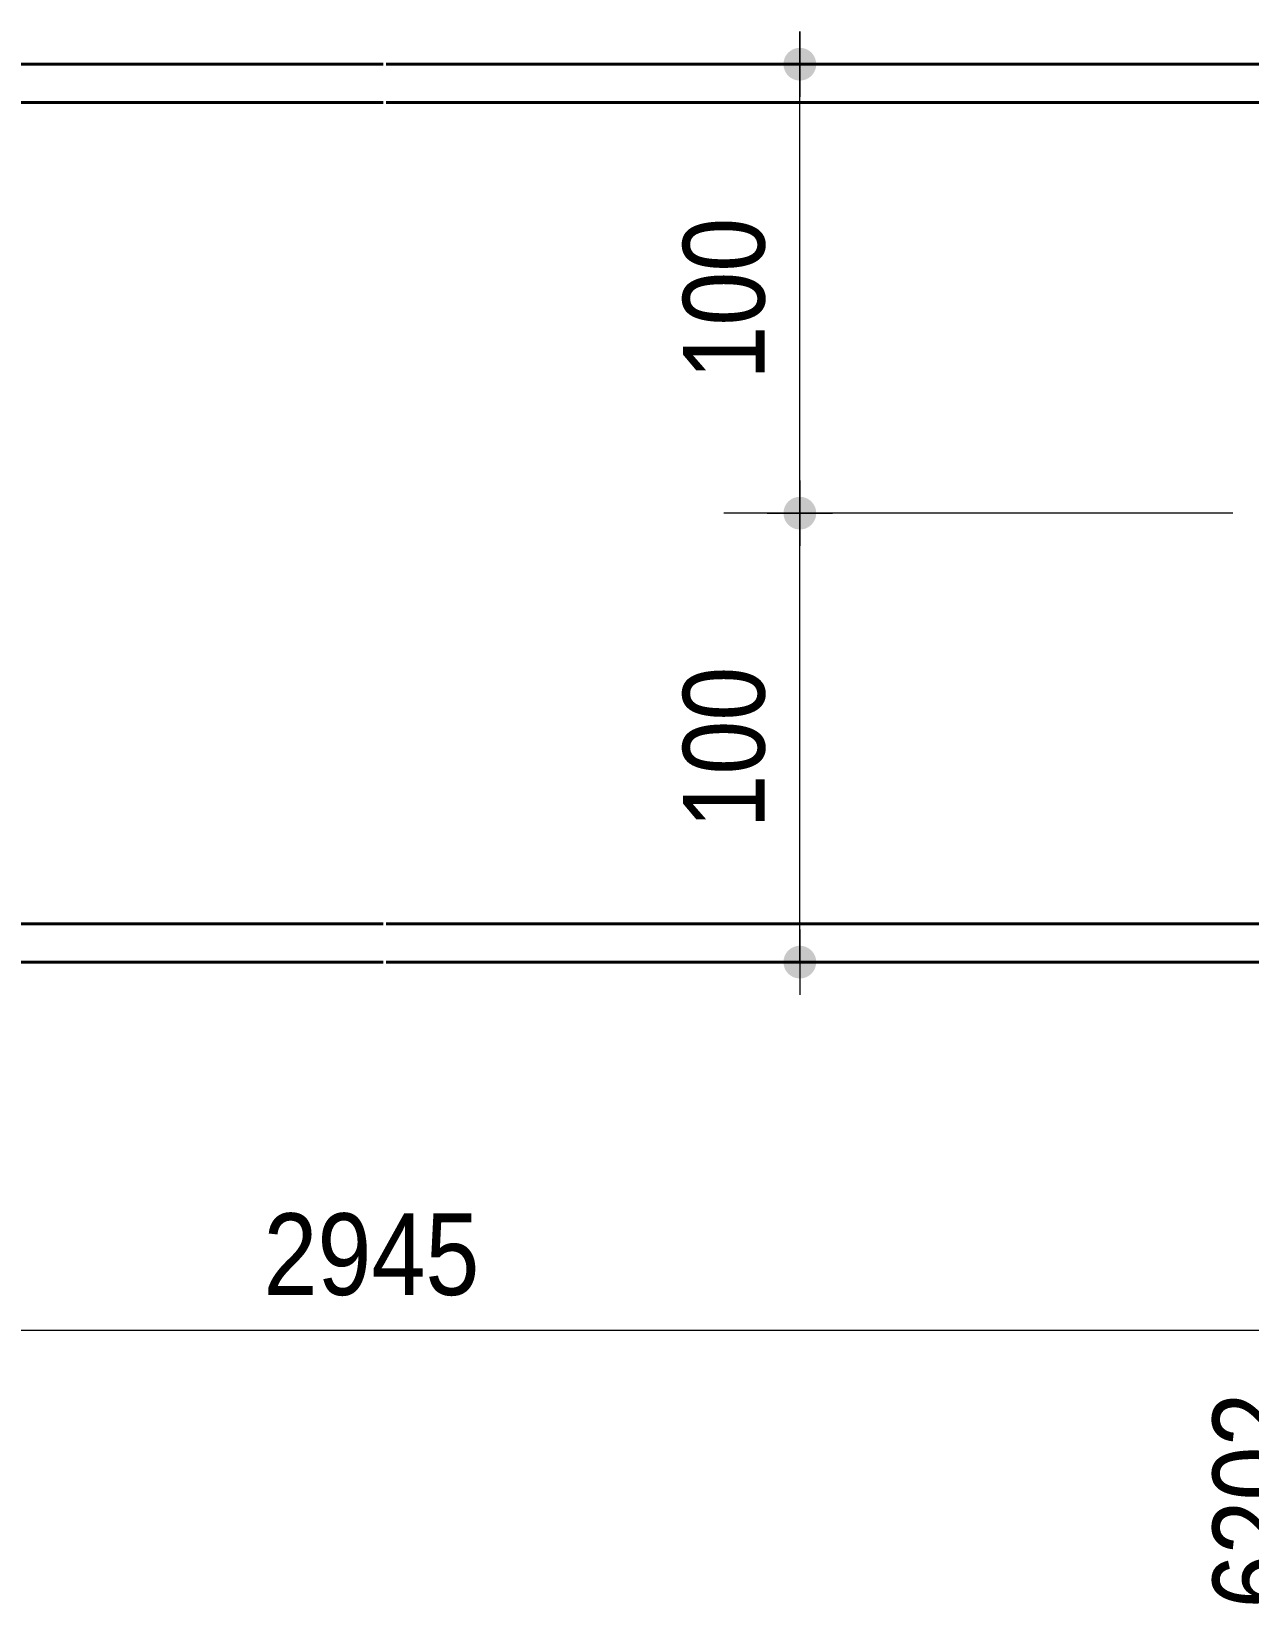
# Model space of a CAD drawing. Header units: millimetres. Extents: x 2 to 287, y 5 to 195.
# Drawn here: x 163.2 to 201.9, y 83.4 to 133.6 of the extents above; entities that cross this region are included whole.
import ezdxf

# ---------------------------------------------------------------- set-up
doc = ezdxf.new("R2010")
doc.units = ezdxf.units.MM
doc.linetypes.add('CACHE2', pattern=[1.190625, 0.79375, -0.396875])
for name, color, linetype, lineweight in [('Cache', 7, 'Continuous', 0), ('Cotation', 7, 'Continuous', 0), ('Piece', 2, 'Continuous', 0)]:
    doc.layers.add(name, color=color, linetype=linetype, lineweight=lineweight)
doc.styles.add('ARIAL', font='ARIAL.TTF')

# ---------------------------------------------------------------- blocks, each defined once
blk = doc.blocks.new('*A6')
at = {"layer": 'Cache', "color": 7, "linetype": 'CACHE2', "lineweight": 20}
for p, q in [((105.929092, 132.540821), (174.357663, 132.540821)), ((174.457663, 132.540821), (220.10047, 132.540821))]:
    blk.add_line(p, q, dxfattribs=at)
at = {"layer": 'Piece', "color": 2, "linetype": 'Continuous', "lineweight": 40}
for p, q in [((105.929092, 132.540864), (174.357663, 132.540858)), ((174.457663, 132.540827), (220.10047, 132.540823)), ((105.929092, 131.326536), (174.357663, 131.326536)), ((174.457663, 131.326536), (220.10047, 131.326536)), ((105.929092, 105.183679), (174.357663, 105.183679)), ((174.457663, 105.183679), (238.671452, 105.183679)), ((174.357663, 103.969393), (105.929092, 103.969393)), ((238.671452, 103.969393), (174.457663, 103.969393))]:
    blk.add_line(p, q, dxfattribs=at)
blk = doc.blocks.new('*A12')
at = {"layer": 'Cotation'}
for points in [[(187.589, 117.735), (187.563, 117.737), (187.538, 117.74), (187.513, 117.745), (187.488, 117.75), (187.463, 117.757), (187.439, 117.765), (187.415, 117.774), (187.392, 117.784), (187.369, 117.796), (187.347, 117.809), (187.325, 117.822), (187.305, 117.837), (187.284, 117.853), (187.265, 117.869), (187.247, 117.887), (187.229, 117.905), (187.212, 117.925), (187.197, 117.945), (187.182, 117.966), (187.168, 117.987), (187.156, 118.009), (187.144, 118.032), (187.134, 118.056), (187.125, 118.079), (187.117, 118.104), (187.11, 118.128), (187.104, 118.153), (187.1, 118.178), (187.097, 118.204), (187.095, 118.229), (187.094, 118.255), (187.095, 118.28), (187.097, 118.306), (187.1, 118.331), (187.104, 118.356), (187.11, 118.381), (187.117, 118.406), (187.125, 118.43), (187.134, 118.454), (187.144, 118.477), (187.156, 118.5), (187.168, 118.522), (187.182, 118.543), (187.197, 118.564), (187.212, 118.584), (187.229, 118.604), (187.247, 118.622), (187.265, 118.64), (187.284, 118.657), (187.305, 118.672), (187.325, 118.687), (187.347, 118.701), (187.369, 118.713), (187.392, 118.725), (187.415, 118.735), (187.439, 118.744), (187.463, 118.752), (187.488, 118.759), (187.513, 118.765), (187.538, 118.769), (187.563, 118.772), (187.589, 118.774), (187.614, 118.775), (187.64, 118.774), (187.665, 118.772), (187.691, 118.769), (187.716, 118.765), (187.741, 118.759), (187.765, 118.752), (187.789, 118.744), (187.813, 118.735), (187.837, 118.725), (187.859, 118.713), (187.882, 118.701), (187.903, 118.687), (187.924, 118.672), (187.944, 118.657), (187.964, 118.64), (187.982, 118.622), (188, 118.604), (188.016, 118.584), (188.032, 118.564), (188.047, 118.543), (188.06, 118.522), (188.073, 118.5), (188.084, 118.477), (188.095, 118.454), (188.104, 118.43), (188.112, 118.406), (188.119, 118.381), (188.124, 118.356), (188.129, 118.331), (188.132, 118.306), (188.134, 118.28), (188.134, 118.255), (188.134, 118.229), (188.132, 118.204), (188.129, 118.178), (188.124, 118.153), (188.119, 118.128), (188.112, 118.104), (188.104, 118.079), (188.095, 118.056), (188.084, 118.032), (188.073, 118.009), (188.06, 117.987), (188.047, 117.966), (188.032, 117.945), (188.016, 117.925), (188, 117.905), (187.982, 117.887), (187.964, 117.869), (187.944, 117.853), (187.924, 117.837), (187.903, 117.822), (187.882, 117.809), (187.859, 117.796), (187.837, 117.784), (187.813, 117.774), (187.789, 117.765), (187.765, 117.757), (187.741, 117.75), (187.716, 117.745), (187.691, 117.74), (187.665, 117.737), (187.64, 117.735), (187.614, 117.735)], [(187.589, 103.45), (187.563, 103.452), (187.538, 103.455), (187.513, 103.459), (187.488, 103.465), (187.463, 103.472), (187.439, 103.48), (187.415, 103.489), (187.392, 103.499), (187.369, 103.511), (187.347, 103.523), (187.325, 103.537), (187.305, 103.552), (187.284, 103.567), (187.265, 103.584), (187.247, 103.602), (187.229, 103.62), (187.212, 103.64), (187.197, 103.66), (187.182, 103.68), (187.168, 103.702), (187.156, 103.724), (187.144, 103.747), (187.134, 103.77), (187.125, 103.794), (187.117, 103.818), (187.11, 103.843), (187.104, 103.868), (187.1, 103.893), (187.097, 103.918), (187.095, 103.944), (187.094, 103.969), (187.095, 103.995), (187.097, 104.02), (187.1, 104.046), (187.104, 104.071), (187.11, 104.096), (187.117, 104.12), (187.125, 104.145), (187.134, 104.168), (187.144, 104.192), (187.156, 104.215), (187.168, 104.237), (187.182, 104.258), (187.197, 104.279), (187.212, 104.299), (187.229, 104.319), (187.247, 104.337), (187.265, 104.355), (187.284, 104.371), (187.305, 104.387), (187.325, 104.402), (187.347, 104.415), (187.369, 104.428), (187.392, 104.439), (187.415, 104.45), (187.439, 104.459), (187.463, 104.467), (187.488, 104.474), (187.513, 104.479), (187.538, 104.484), (187.563, 104.487), (187.589, 104.489), (187.614, 104.489), (187.64, 104.489), (187.665, 104.487), (187.691, 104.484), (187.716, 104.479), (187.741, 104.474), (187.765, 104.467), (187.789, 104.459), (187.813, 104.45), (187.837, 104.439), (187.859, 104.428), (187.882, 104.415), (187.903, 104.402), (187.924, 104.387), (187.944, 104.371), (187.964, 104.355), (187.982, 104.337), (188, 104.319), (188.016, 104.299), (188.032, 104.279), (188.047, 104.258), (188.06, 104.237), (188.073, 104.215), (188.084, 104.192), (188.095, 104.168), (188.104, 104.145), (188.112, 104.12), (188.119, 104.096), (188.124, 104.071), (188.129, 104.046), (188.132, 104.02), (188.134, 103.995), (188.134, 103.969), (188.134, 103.944), (188.132, 103.918), (188.129, 103.893), (188.124, 103.868), (188.119, 103.843), (188.112, 103.818), (188.104, 103.794), (188.095, 103.77), (188.084, 103.747), (188.073, 103.724), (188.06, 103.702), (188.047, 103.68), (188.032, 103.66), (188.016, 103.64), (188, 103.62), (187.982, 103.602), (187.964, 103.584), (187.944, 103.567), (187.924, 103.552), (187.903, 103.537), (187.882, 103.523), (187.859, 103.511), (187.837, 103.499), (187.813, 103.489), (187.789, 103.48), (187.765, 103.472), (187.741, 103.465), (187.716, 103.459), (187.691, 103.455), (187.665, 103.452), (187.64, 103.45), (187.614, 103.449)]]:
    blk.add_hatch(color=256, dxfattribs=at).paths.add_polyline_path(points, flags=17)
at = {"layer": 'Cotation', "linetype": 'Continuous', "lineweight": 0}
for p, q in [((187.614, 119.295), (187.614, 117.215)), ((187.614, 118.255), (187.614, 119.295)), ((201.386, 118.255), (185.194, 118.255)), ((186.574, 118.255), (188.654, 118.255)), ((187.614, 103.969), (187.614, 118.255)), ((187.614, 105.009), (187.614, 102.929)), ((200.223, 103.969), (185.194, 103.969)), ((186.574, 103.969), (188.654, 103.969)), ((187.614, 103.969), (187.614, 102.929))]:
    blk.add_line(p, q, dxfattribs=at)
at = {"layer": 'Cotation'}
for p in [(187.614, 118.255), (187.614, 103.969)]:
    blk.add_point(p, dxfattribs=at)
at = {"layer": 'Cotation', "style": 'ARIAL', "width": 0.85}
blk.add_text('100', height=2.6, rotation=90.0002, dxfattribs=at).set_placement((186.494, 108.219))
blk = doc.blocks.new('*A13')
at = {"layer": 'Cotation'}
for points in [[(187.589, 132.021), (187.563, 132.023), (187.538, 132.026), (187.513, 132.031), (187.488, 132.036), (187.463, 132.043), (187.439, 132.051), (187.415, 132.06), (187.392, 132.071), (187.369, 132.082), (187.347, 132.095), (187.325, 132.108), (187.305, 132.123), (187.284, 132.139), (187.265, 132.156), (187.247, 132.173), (187.229, 132.192), (187.212, 132.211), (187.197, 132.231), (187.182, 132.252), (187.168, 132.273), (187.156, 132.296), (187.144, 132.318), (187.134, 132.342), (187.125, 132.366), (187.117, 132.39), (187.11, 132.414), (187.104, 132.439), (187.1, 132.465), (187.097, 132.49), (187.095, 132.515), (187.094, 132.541), (187.095, 132.566), (187.097, 132.592), (187.1, 132.617), (187.104, 132.642), (187.11, 132.667), (187.117, 132.692), (187.125, 132.716), (187.134, 132.74), (187.144, 132.763), (187.156, 132.786), (187.168, 132.808), (187.182, 132.83), (187.197, 132.851), (187.212, 132.871), (187.229, 132.89), (187.247, 132.909), (187.265, 132.926), (187.284, 132.943), (187.305, 132.958), (187.325, 132.973), (187.347, 132.987), (187.369, 132.999), (187.392, 133.011), (187.415, 133.021), (187.439, 133.03), (187.463, 133.038), (187.488, 133.045), (187.513, 133.051), (187.538, 133.055), (187.563, 133.058), (187.589, 133.06), (187.614, 133.061), (187.64, 133.06), (187.665, 133.058), (187.691, 133.055), (187.716, 133.051), (187.741, 133.045), (187.765, 133.038), (187.789, 133.03), (187.813, 133.021), (187.837, 133.011), (187.859, 132.999), (187.882, 132.987), (187.903, 132.973), (187.924, 132.958), (187.944, 132.943), (187.964, 132.926), (187.982, 132.909), (188, 132.89), (188.016, 132.871), (188.032, 132.851), (188.047, 132.83), (188.06, 132.808), (188.073, 132.786), (188.084, 132.763), (188.095, 132.74), (188.104, 132.716), (188.112, 132.692), (188.119, 132.667), (188.124, 132.642), (188.129, 132.617), (188.132, 132.592), (188.134, 132.566), (188.134, 132.541), (188.134, 132.515), (188.132, 132.49), (188.129, 132.465), (188.124, 132.439), (188.119, 132.414), (188.112, 132.39), (188.104, 132.366), (188.095, 132.342), (188.084, 132.318), (188.073, 132.296), (188.06, 132.273), (188.047, 132.252), (188.032, 132.231), (188.016, 132.211), (188, 132.192), (187.982, 132.173), (187.964, 132.156), (187.944, 132.139), (187.924, 132.123), (187.903, 132.108), (187.882, 132.095), (187.859, 132.082), (187.837, 132.071), (187.813, 132.06), (187.789, 132.051), (187.765, 132.043), (187.741, 132.036), (187.716, 132.031), (187.691, 132.026), (187.665, 132.023), (187.64, 132.021), (187.614, 132.021)], [(187.589, 117.735), (187.563, 117.737), (187.538, 117.74), (187.513, 117.745), (187.488, 117.75), (187.463, 117.757), (187.439, 117.765), (187.415, 117.774), (187.392, 117.784), (187.369, 117.796), (187.347, 117.809), (187.325, 117.822), (187.305, 117.837), (187.284, 117.853), (187.265, 117.869), (187.247, 117.887), (187.229, 117.905), (187.212, 117.925), (187.197, 117.945), (187.182, 117.966), (187.168, 117.987), (187.156, 118.009), (187.144, 118.032), (187.134, 118.056), (187.125, 118.079), (187.117, 118.104), (187.11, 118.128), (187.104, 118.153), (187.1, 118.178), (187.097, 118.204), (187.095, 118.229), (187.094, 118.255), (187.095, 118.28), (187.097, 118.306), (187.1, 118.331), (187.104, 118.356), (187.11, 118.381), (187.117, 118.406), (187.125, 118.43), (187.134, 118.454), (187.144, 118.477), (187.156, 118.5), (187.168, 118.522), (187.182, 118.543), (187.197, 118.564), (187.212, 118.584), (187.229, 118.604), (187.247, 118.622), (187.265, 118.64), (187.284, 118.657), (187.305, 118.672), (187.325, 118.687), (187.347, 118.701), (187.369, 118.713), (187.392, 118.725), (187.415, 118.735), (187.439, 118.744), (187.463, 118.752), (187.488, 118.759), (187.513, 118.765), (187.538, 118.769), (187.563, 118.772), (187.589, 118.774), (187.614, 118.775), (187.64, 118.774), (187.665, 118.772), (187.691, 118.769), (187.716, 118.765), (187.741, 118.759), (187.765, 118.752), (187.789, 118.744), (187.813, 118.735), (187.837, 118.725), (187.859, 118.713), (187.882, 118.701), (187.903, 118.687), (187.924, 118.672), (187.944, 118.657), (187.964, 118.64), (187.982, 118.622), (188, 118.604), (188.016, 118.584), (188.032, 118.564), (188.047, 118.543), (188.06, 118.522), (188.073, 118.5), (188.084, 118.477), (188.095, 118.454), (188.104, 118.43), (188.112, 118.406), (188.119, 118.381), (188.124, 118.356), (188.129, 118.331), (188.132, 118.306), (188.134, 118.28), (188.134, 118.255), (188.134, 118.229), (188.132, 118.204), (188.129, 118.178), (188.124, 118.153), (188.119, 118.128), (188.112, 118.104), (188.104, 118.079), (188.095, 118.056), (188.084, 118.032), (188.073, 118.009), (188.06, 117.987), (188.047, 117.966), (188.032, 117.945), (188.016, 117.925), (188, 117.905), (187.982, 117.887), (187.964, 117.869), (187.944, 117.853), (187.924, 117.837), (187.903, 117.822), (187.882, 117.809), (187.859, 117.796), (187.837, 117.784), (187.813, 117.774), (187.789, 117.765), (187.765, 117.757), (187.741, 117.75), (187.716, 117.745), (187.691, 117.74), (187.665, 117.737), (187.64, 117.735), (187.614, 117.735)]]:
    blk.add_hatch(color=256, dxfattribs=at).paths.add_polyline_path(points, flags=17)
at = {"layer": 'Cotation', "linetype": 'Continuous', "lineweight": 0}
for p, q in [((187.614, 133.581), (187.614, 131.501)), ((187.614, 132.541), (187.614, 133.581)), ((199.827, 132.541), (185.194, 132.541)), ((186.574, 132.541), (188.654, 132.541)), ((187.614, 118.255), (187.614, 132.541)), ((187.614, 119.295), (187.614, 117.215)), ((201.386, 118.255), (185.194, 118.255)), ((186.574, 118.255), (188.654, 118.255)), ((187.614, 118.255), (187.614, 117.215))]:
    blk.add_line(p, q, dxfattribs=at)
at = {"layer": 'Cotation'}
for p in [(187.614, 132.541), (187.614, 118.255)]:
    blk.add_point(p, dxfattribs=at)
at = {"layer": 'Cotation', "style": 'ARIAL', "width": 0.85}
blk.add_text('100', height=2.6, rotation=90.0002, dxfattribs=at).set_placement((186.494, 122.505))
blk = doc.blocks.new('*A33')
at = {"layer": 'Cotation'}
for points in [[(144.404, 91.736), (144.378, 91.738), (144.353, 91.741), (144.328, 91.745), (144.303, 91.751), (144.278, 91.758), (144.254, 91.766), (144.23, 91.775), (144.207, 91.785), (144.184, 91.797), (144.162, 91.809), (144.14, 91.823), (144.119, 91.837), (144.099, 91.853), (144.08, 91.87), (144.061, 91.887), (144.044, 91.906), (144.027, 91.925), (144.011, 91.945), (143.997, 91.966), (143.983, 91.988), (143.97, 92.01), (143.959, 92.033), (143.949, 92.056), (143.939, 92.08), (143.931, 92.104), (143.925, 92.129), (143.919, 92.154), (143.915, 92.179), (143.912, 92.204), (143.91, 92.23), (143.909, 92.255), (143.91, 92.281), (143.912, 92.306), (143.915, 92.331), (143.919, 92.357), (143.925, 92.381), (143.931, 92.406), (143.939, 92.43), (143.949, 92.454), (143.959, 92.477), (143.97, 92.5), (143.983, 92.522), (143.997, 92.544), (144.011, 92.565), (144.027, 92.585), (144.044, 92.604), (144.061, 92.623), (144.08, 92.64), (144.099, 92.657), (144.119, 92.673), (144.14, 92.688), (144.162, 92.701), (144.184, 92.714), (144.207, 92.725), (144.23, 92.736), (144.254, 92.745), (144.278, 92.753), (144.303, 92.76), (144.328, 92.765), (144.353, 92.77), (144.378, 92.773), (144.404, 92.775), (144.429, 92.775), (144.455, 92.775), (144.48, 92.773), (144.505, 92.77), (144.531, 92.765), (144.555, 92.76), (144.58, 92.753), (144.604, 92.745), (144.628, 92.736), (144.651, 92.725), (144.674, 92.714), (144.696, 92.701), (144.718, 92.688), (144.739, 92.673), (144.759, 92.657), (144.778, 92.64), (144.797, 92.623), (144.814, 92.604), (144.831, 92.585), (144.847, 92.565), (144.861, 92.544), (144.875, 92.522), (144.888, 92.5), (144.899, 92.477), (144.91, 92.454), (144.919, 92.43), (144.927, 92.406), (144.934, 92.381), (144.939, 92.357), (144.943, 92.331), (144.947, 92.306), (144.948, 92.281), (144.949, 92.255), (144.948, 92.23), (144.947, 92.204), (144.943, 92.179), (144.939, 92.154), (144.934, 92.129), (144.927, 92.104), (144.919, 92.08), (144.91, 92.056), (144.899, 92.033), (144.888, 92.01), (144.875, 91.988), (144.861, 91.966), (144.847, 91.945), (144.831, 91.925), (144.814, 91.906), (144.797, 91.887), (144.778, 91.87), (144.759, 91.853), (144.739, 91.837), (144.718, 91.823), (144.696, 91.809), (144.674, 91.797), (144.651, 91.785), (144.628, 91.775), (144.604, 91.766), (144.58, 91.758), (144.555, 91.751), (144.531, 91.745), (144.505, 91.741), (144.48, 91.738), (144.455, 91.736), (144.429, 91.735)], [(204.361, 91.736), (204.335, 91.738), (204.31, 91.741), (204.285, 91.745), (204.26, 91.751), (204.235, 91.758), (204.211, 91.766), (204.187, 91.775), (204.164, 91.785), (204.141, 91.797), (204.119, 91.809), (204.097, 91.823), (204.076, 91.837), (204.056, 91.853), (204.037, 91.87), (204.019, 91.887), (204.001, 91.906), (203.984, 91.925), (203.969, 91.945), (203.954, 91.966), (203.94, 91.988), (203.928, 92.01), (203.916, 92.033), (203.906, 92.056), (203.897, 92.08), (203.889, 92.104), (203.882, 92.129), (203.876, 92.154), (203.872, 92.179), (203.869, 92.204), (203.867, 92.23), (203.866, 92.255), (203.867, 92.281), (203.869, 92.306), (203.872, 92.331), (203.876, 92.357), (203.882, 92.381), (203.889, 92.406), (203.897, 92.43), (203.906, 92.454), (203.916, 92.477), (203.928, 92.5), (203.94, 92.522), (203.954, 92.544), (203.969, 92.565), (203.984, 92.585), (204.001, 92.604), (204.019, 92.623), (204.037, 92.64), (204.056, 92.657), (204.076, 92.673), (204.097, 92.688), (204.119, 92.701), (204.141, 92.714), (204.164, 92.725), (204.187, 92.736), (204.211, 92.745), (204.235, 92.753), (204.26, 92.76), (204.285, 92.765), (204.31, 92.77), (204.335, 92.773), (204.361, 92.775), (204.386, 92.775), (204.412, 92.775), (204.437, 92.773), (204.463, 92.77), (204.488, 92.765), (204.513, 92.76), (204.537, 92.753), (204.561, 92.745), (204.585, 92.736), (204.609, 92.725), (204.631, 92.714), (204.654, 92.701), (204.675, 92.688), (204.696, 92.673), (204.716, 92.657), (204.735, 92.64), (204.754, 92.623), (204.772, 92.604), (204.788, 92.585), (204.804, 92.565), (204.819, 92.544), (204.832, 92.522), (204.845, 92.5), (204.856, 92.477), (204.867, 92.454), (204.876, 92.43), (204.884, 92.406), (204.891, 92.381), (204.896, 92.357), (204.901, 92.331), (204.904, 92.306), (204.906, 92.281), (204.906, 92.255), (204.906, 92.23), (204.904, 92.204), (204.901, 92.179), (204.896, 92.154), (204.891, 92.129), (204.884, 92.104), (204.876, 92.08), (204.867, 92.056), (204.856, 92.033), (204.845, 92.01), (204.832, 91.988), (204.819, 91.966), (204.804, 91.945), (204.788, 91.925), (204.772, 91.906), (204.754, 91.887), (204.735, 91.87), (204.716, 91.853), (204.696, 91.837), (204.675, 91.823), (204.654, 91.809), (204.631, 91.797), (204.609, 91.785), (204.585, 91.775), (204.561, 91.766), (204.537, 91.758), (204.513, 91.751), (204.488, 91.745), (204.463, 91.741), (204.437, 91.738), (204.412, 91.736), (204.386, 91.735)]]:
    blk.add_hatch(color=256, dxfattribs=at).paths.add_polyline_path(points, flags=17)
at = {"layer": 'Cotation', "linetype": 'Continuous', "lineweight": 0}
for p, q in [((144.429, 117.255), (144.429, 83.401)), ((204.386, 117.255), (204.386, 83.401)), ((144.429, 93.295), (144.429, 91.215)), ((204.386, 93.295), (204.386, 91.215)), ((145.469, 92.255), (143.389, 92.255)), ((144.429, 92.255), (143.389, 92.255)), ((144.429, 92.255), (204.386, 92.255)), ((205.426, 92.255), (203.346, 92.255)), ((204.386, 92.255), (205.426, 92.255))]:
    blk.add_line(p, q, dxfattribs=at)
at = {"layer": 'Cotation'}
for p in [(144.429, 92.255), (204.386, 92.255)]:
    blk.add_point(p, dxfattribs=at)
at = {"layer": 'Cotation', "style": 'ARIAL', "width": 0.85}
blk.add_text('2945', height=2.6, dxfattribs=at).set_placement((170.551, 93.375))
blk.add_text('6202', height=2.6, rotation=90.0002, dxfattribs=at).set_placement((203.346, 83.401))

msp = doc.modelspace()

# ---------------------------------------------------------------- block references
at = {"lineweight": 0}
for name in ['*A13', '*A6', '*A12', '*A33']:
    msp.add_blockref(name, (0, 0), dxfattribs=at)

doc.saveas('drawing.dxf')
